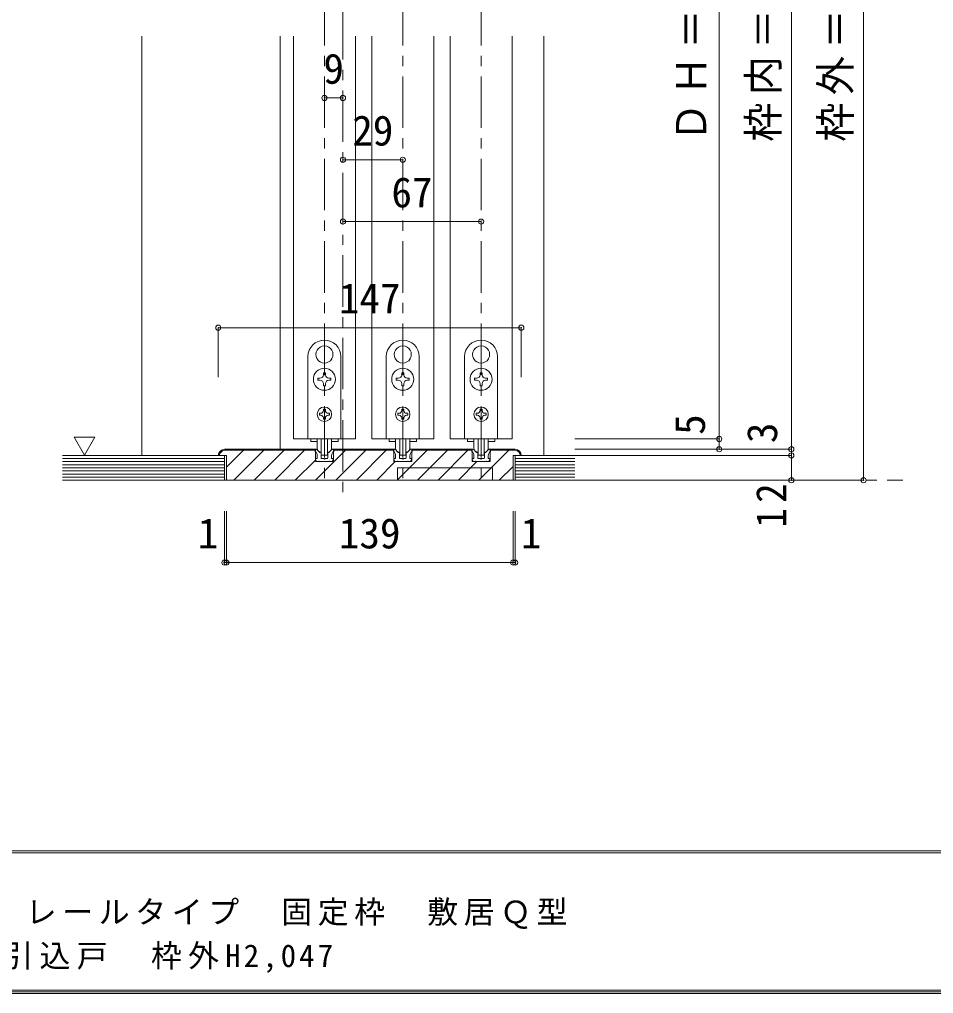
# Model space of a CAD drawing. Units: millimetres at full size, sheet at 1:5. Extents: x -957 to 993, y -689 to 708.
# Drawn here: x -505.7 to -62.3, y -689.1 to -216.3 of the extents above; entities that cross this region are included whole.
import ezdxf
from ezdxf.enums import TextEntityAlignment as Align

# ---------------------------------------------------------------- set-up
doc = ezdxf.new("R2010")
doc.units = ezdxf.units.MM
doc.header["$LTSCALE"] = 5
doc.header["$PDMODE"] = 32
doc.header["$PDSIZE"] = 2.5
doc.linetypes.add('CHAIN1', pattern=[8, 5, -1, 1, -1])
doc.layers.add('0-B_寸法', color=7, linetype='Continuous', lineweight=9)
doc.layers.add('F-1_枠', color=6, linetype='Continuous', lineweight=9)
doc.styles.add('ＭＳ ゴシック', font='')
doc.styles.get('ＭＳ ゴシック').set_extended_font_data('MS Gothic')

msp = doc.modelspace()

# ---------------------------------------------------------------- linework, layer by layer
at = {"layer": '0-B_寸法', "linetype": 'CHAIN1'}
for p, q in [((-348.771, 69.209), (-348.771, -449.942)), ((-357.771, -3.942), (-357.771, -439.942)), ((-319.771, -3.942), (-319.771, -439.942)), ((-281.771, -3.942), (-281.771, -439.942)), ((-484.771, -439.942), (-77.271, -439.942))]:
    msp.add_line(p, q, dxfattribs=at)
at = {"layer": '0-B_寸法'}
for p, q in [((-131.271, -424.942), (-131.271, 10.058)), ((-96.271, 10.058), (-96.271, -439.942)), ((-446.271, -224.442), (-446.271, -427.942)), ((-379.271, -224.442), (-379.271, -424.942)), ((-372.771, -224.442), (-372.771, -419.942)), ((-342.771, -224.442), (-342.771, -419.942)), ((-334.771, -224.442), (-334.771, -419.942)), ((-304.771, -224.442), (-304.771, -419.942)), ((-296.771, -224.442), (-296.771, -419.942)), ((-266.771, -224.442), (-266.771, -419.942)), ((-251.271, -224.442), (-251.271, -427.942)), ((-357.869, -374.793), (-357.771, -374.892)), ((-357.672, -374.793), (-357.771, -374.892)), ((-319.869, -374.793), (-319.771, -374.892)), ((-319.672, -374.793), (-319.771, -374.892)), ((-281.869, -374.793), (-281.771, -374.892)), ((-281.672, -374.793), (-281.771, -374.892)), ((-365.771, -419.942), (-365.771, -379.942)), ((-361.413, -380.931), (-361.278, -380.967)), ((-361.314, -381.102), (-361.278, -380.967)), ((-354.128, -380.931), (-354.263, -380.967)), ((-354.227, -381.102), (-354.263, -380.967)), ((-349.771, -379.942), (-349.771, -419.942)), ((-327.771, -419.942), (-327.771, -379.942)), ((-323.413, -380.931), (-323.278, -380.967)), ((-323.314, -381.102), (-323.278, -380.967)), ((-316.128, -380.931), (-316.263, -380.967)), ((-316.227, -381.102), (-316.263, -380.967)), ((-311.771, -379.942), (-311.771, -419.942)), ((-289.771, -419.942), (-289.771, -379.942)), ((-285.413, -380.931), (-285.278, -380.967)), ((-285.314, -381.102), (-285.278, -380.967)), ((-278.128, -380.931), (-278.263, -380.967)), ((-278.227, -381.102), (-278.263, -380.967)), ((-273.771, -379.942), (-273.771, -419.942)), ((-359.971, -390.442), (-360.921, -390.442)), ((-360.921, -390.442), (-360.921, -391.442)), ((-360.921, -391.442), (-359.971, -391.442)), ((-358.271, -387.792), (-358.271, -388.742)), ((-357.271, -387.792), (-358.271, -387.792)), ((-357.271, -388.742), (-357.271, -387.792)), ((-354.621, -390.442), (-355.571, -390.442)), ((-355.571, -391.442), (-354.621, -391.442)), ((-354.621, -391.442), (-354.621, -390.442)), ((-321.971, -390.442), (-322.921, -390.442)), ((-322.921, -390.442), (-322.921, -391.442)), ((-322.921, -391.442), (-321.971, -391.442)), ((-320.271, -387.792), (-320.271, -388.742)), ((-319.271, -387.792), (-320.271, -387.792)), ((-319.271, -388.742), (-319.271, -387.792)), ((-316.621, -390.442), (-317.571, -390.442)), ((-317.571, -391.442), (-316.621, -391.442)), ((-316.621, -391.442), (-316.621, -390.442)), ((-283.971, -390.442), (-284.921, -390.442)), ((-284.921, -390.442), (-284.921, -391.442)), ((-284.921, -391.442), (-283.971, -391.442)), ((-282.271, -387.792), (-282.271, -388.742)), ((-281.271, -387.792), (-282.271, -387.792)), ((-281.271, -388.742), (-281.271, -387.792)), ((-278.621, -390.442), (-279.571, -390.442)), ((-279.571, -391.442), (-278.621, -391.442)), ((-278.621, -391.442), (-278.621, -390.442)), ((-357.271, -394.092), (-357.271, -393.142)), ((-319.271, -394.092), (-319.271, -393.142)), ((-281.271, -394.092), (-281.271, -393.142)), ((-358.271, -405.542), (-357.271, -405.542)), ((-358.271, -405.542), (-358.271, -406.142)), ((-357.271, -405.542), (-357.271, -406.142)), ((-320.271, -405.542), (-319.271, -405.542)), ((-320.271, -405.542), (-320.271, -406.142)), ((-319.271, -405.542), (-319.271, -406.142)), ((-282.271, -405.542), (-281.271, -405.542)), ((-282.271, -405.542), (-282.271, -406.142)), ((-281.271, -405.542), (-281.271, -406.142)), ((-359.571, -407.442), (-360.171, -407.442)), ((-360.171, -407.442), (-360.171, -408.442)), ((-360.171, -408.442), (-359.571, -408.442)), ((-358.271, -409.742), (-358.271, -410.342)), ((-357.271, -410.342), (-358.271, -410.342)), ((-357.271, -409.742), (-357.271, -410.342)), ((-355.971, -407.442), (-355.371, -407.442)), ((-321.571, -407.442), (-322.171, -407.442)), ((-322.171, -407.442), (-322.171, -408.442)), ((-322.171, -408.442), (-321.571, -408.442)), ((-320.271, -409.742), (-320.271, -410.342)), ((-319.271, -410.342), (-320.271, -410.342)), ((-319.271, -409.742), (-319.271, -410.342)), ((-317.971, -407.442), (-317.371, -407.442)), ((-283.571, -407.442), (-284.171, -407.442)), ((-284.171, -407.442), (-284.171, -408.442)), ((-284.171, -408.442), (-283.571, -408.442)), ((-282.271, -409.742), (-282.271, -410.342)), ((-281.271, -410.342), (-282.271, -410.342)), ((-281.271, -409.742), (-281.271, -410.342)), ((-279.971, -407.442), (-279.371, -407.442)), ((-479.206, -419.129), (-469.206, -419.129)), ((-479.206, -419.129), (-474.206, -427.789)), ((-469.206, -419.129), (-474.206, -427.789)), ((-372.771, -419.942), (-342.771, -419.942)), ((-349.771, -419.942), (-365.771, -419.942)), ((-364.371, -419.942), (-364.371, -421.142)), ((-361.271, -424.363), (-361.271, -419.942)), ((-359.271, -419.942), (-359.271, -427.563)), ((-356.271, -419.942), (-356.271, -427.563)), ((-354.271, -424.363), (-354.271, -419.942)), ((-351.171, -419.942), (-351.171, -421.142)), ((-334.771, -419.942), (-304.771, -419.942)), ((-311.771, -419.942), (-327.771, -419.942)), ((-326.371, -419.942), (-326.371, -421.142)), ((-323.271, -424.363), (-323.271, -419.942)), ((-321.271, -419.942), (-321.271, -427.563)), ((-318.271, -419.942), (-318.271, -427.563)), ((-316.271, -424.363), (-316.271, -419.942)), ((-313.171, -419.942), (-313.171, -421.142)), ((-296.771, -419.942), (-266.771, -419.942)), ((-273.771, -419.942), (-289.771, -419.942)), ((-288.371, -419.942), (-288.371, -421.142)), ((-285.271, -424.363), (-285.271, -419.942)), ((-283.271, -419.942), (-283.271, -427.563)), ((-280.271, -419.942), (-280.271, -427.563)), ((-278.271, -424.363), (-278.271, -419.942)), ((-275.171, -419.942), (-275.171, -421.142)), ((-166.271, -424.942), (-166.271, -419.942)), ((-406.271, -424.942), (-362.171, -424.942)), ((-406.271, -425.442), (-362.171, -425.442)), ((-397.071, -425.442), (-405.271, -433.642)), ((-387.171, -425.442), (-401.672, -439.942)), ((-377.272, -425.442), (-391.772, -439.942)), ((-367.372, -425.442), (-381.873, -439.942)), ((-364.371, -421.142), (-361.238, -421.142)), ((-362.271, -424.942), (-361.728, -424.942)), ((-362.271, -425.942), (-362.271, -424.942)), ((-347.573, -425.442), (-362.074, -439.942)), ((-360.109, -426.354), (-361.374, -425.089)), ((-355.433, -426.354), (-354.167, -425.089)), ((-354.303, -421.142), (-351.171, -421.142)), ((-353.371, -430.942), (-353.371, -424.942)), ((-324.171, -424.942), (-353.371, -424.942)), ((-324.171, -425.442), (-353.371, -425.442)), ((-337.674, -425.442), (-352.174, -439.942)), ((-327.774, -425.442), (-342.275, -439.942)), ((-326.371, -421.142), (-323.238, -421.142)), ((-324.271, -424.942), (-323.728, -424.942)), ((-324.271, -425.942), (-324.271, -424.942)), ((-324.171, -430.942), (-324.171, -424.942)), ((-322.109, -426.354), (-323.374, -425.089)), ((-307.975, -425.442), (-322.476, -439.942)), ((-317.433, -426.354), (-316.167, -425.089)), ((-316.303, -421.142), (-313.171, -421.142)), ((-315.371, -430.942), (-315.371, -424.942)), ((-286.171, -424.942), (-315.371, -424.942)), ((-286.171, -425.442), (-315.371, -425.442)), ((-298.076, -425.442), (-312.576, -439.942)), ((-288.176, -425.442), (-302.677, -439.942)), ((-288.371, -421.142), (-285.238, -421.142)), ((-286.271, -424.942), (-285.728, -424.942)), ((-286.271, -425.942), (-286.271, -424.942)), ((-286.171, -430.942), (-286.171, -424.942)), ((-284.109, -426.354), (-285.374, -425.089)), ((-268.377, -425.442), (-282.878, -439.942)), ((-279.433, -426.354), (-278.167, -425.089)), ((-278.303, -421.142), (-275.171, -421.142)), ((-277.371, -430.942), (-277.371, -424.942)), ((-265.271, -424.942), (-277.371, -424.942)), ((-265.271, -425.442), (-277.371, -425.442)), ((-166.271, -424.942), (-236.271, -424.942)), ((-131.271, -424.942), (-236.271, -424.942)), ((-131.271, -427.942), (-131.271, -424.942)), ((-484.771, -427.942), (-406.271, -427.942)), ((-484.771, -429.442), (-406.271, -429.442)), ((-409.271, -427.942), (-405.271, -427.942)), ((-407.119, -425.59), (-408.622, -427.094)), ((-406.271, -427.942), (-406.271, -439.942)), ((-405.271, -427.942), (-405.271, -439.942)), ((-362.171, -430.14), (-371.973, -439.942)), ((-361.571, -430.942), (-362.057, -429.716)), ((-361.271, -429.442), (-361.871, -429.442)), ((-361.271, -429.442), (-361.271, -428.178)), ((-359.896, -426.442), (-359.571, -426.442)), ((-359.371, -429.142), (-359.371, -426.642)), ((-356.571, -427.863), (-358.971, -427.863)), ((-357.771, -429.742), (-357.471, -429.442)), ((-357.471, -429.442), (-356.471, -429.442)), ((-356.171, -429.142), (-356.171, -426.642)), ((-355.645, -426.442), (-355.971, -426.442)), ((-354.271, -429.442), (-354.271, -428.178)), ((-354.271, -429.442), (-353.671, -429.442)), ((-353.971, -430.942), (-353.485, -429.716)), ((-323.571, -430.942), (-324.057, -429.716)), ((-323.271, -429.442), (-323.871, -429.442)), ((-323.271, -429.442), (-323.271, -428.178)), ((-321.896, -426.442), (-321.571, -426.442)), ((-321.371, -429.142), (-321.371, -426.642)), ((-318.571, -427.863), (-320.971, -427.863)), ((-319.771, -429.742), (-319.471, -429.442)), ((-319.471, -429.442), (-318.471, -429.442)), ((-318.171, -429.142), (-318.171, -426.642)), ((-317.645, -426.442), (-317.971, -426.442)), ((-316.271, -429.442), (-316.271, -428.178)), ((-316.271, -429.442), (-315.671, -429.442)), ((-315.971, -430.942), (-315.485, -429.716)), ((-285.571, -430.942), (-286.057, -429.716)), ((-285.271, -429.442), (-285.871, -429.442)), ((-285.271, -429.442), (-285.271, -428.178)), ((-283.896, -426.442), (-283.571, -426.442)), ((-283.371, -429.142), (-283.371, -426.642)), ((-280.571, -427.863), (-282.971, -427.863)), ((-281.771, -429.742), (-281.471, -429.442)), ((-281.471, -429.442), (-280.471, -429.442)), ((-280.171, -429.142), (-280.171, -426.642)), ((-279.645, -426.442), (-279.971, -426.442)), ((-278.271, -429.442), (-278.271, -428.178)), ((-278.271, -429.442), (-277.671, -429.442)), ((-277.971, -430.942), (-277.485, -429.716)), ((-265.271, -427.942), (-265.271, -439.942)), ((-265.271, -427.942), (-236.271, -427.942)), ((-265.271, -429.442), (-236.271, -429.442)), ((-131.271, -427.942), (-236.271, -427.942)), ((-131.271, -439.942), (-131.271, -427.942)), ((-484.771, -430.942), (-406.271, -430.942)), ((-484.771, -432.442), (-406.271, -432.442)), ((-484.771, -433.942), (-406.271, -433.942)), ((-360.471, -430.942), (-361.571, -430.942)), ((-360.471, -430.942), (-360.271, -430.742)), ((-360.271, -430.742), (-360.071, -430.942)), ((-355.471, -430.942), (-360.071, -430.942)), ((-355.271, -430.742), (-355.471, -430.942)), ((-355.071, -430.942), (-355.271, -430.742)), ((-355.071, -430.942), (-353.971, -430.942)), ((-323.375, -430.942), (-332.375, -439.942)), ((-315.371, -430.942), (-324.171, -430.942)), ((-322.471, -430.942), (-323.571, -430.942)), ((-322.471, -430.942), (-322.271, -430.742)), ((-322.271, -430.742), (-322.071, -430.942)), ((-317.471, -430.942), (-322.071, -430.942)), ((-317.271, -430.742), (-317.471, -430.942)), ((-317.071, -430.942), (-317.271, -430.742)), ((-317.071, -430.942), (-315.971, -430.942)), ((-283.777, -430.942), (-292.777, -439.942)), ((-277.371, -430.942), (-286.171, -430.942)), ((-284.471, -430.942), (-285.571, -430.942)), ((-284.471, -430.942), (-284.271, -430.742)), ((-284.271, -430.742), (-284.071, -430.942)), ((-279.471, -430.942), (-284.071, -430.942)), ((-279.271, -430.742), (-279.471, -430.942)), ((-279.071, -430.942), (-279.271, -430.742)), ((-279.071, -430.942), (-277.971, -430.942)), ((-266.271, -433.235), (-272.978, -439.942)), ((-265.271, -430.942), (-236.271, -430.942)), ((-265.271, -432.442), (-236.271, -432.442)), ((-265.271, -433.942), (-236.271, -433.942)), ((-484.771, -435.442), (-406.271, -435.442)), ((-484.771, -436.942), (-406.271, -436.942)), ((-484.771, -438.442), (-406.271, -438.442)), ((-265.271, -435.442), (-236.271, -435.442)), ((-265.271, -436.942), (-236.271, -436.942)), ((-265.271, -438.442), (-236.271, -438.442)), ((-484.771, -439.942), (-236.271, -439.942)), ((-96.271, -439.942), (-236.271, -439.942))]:
    msp.add_line(p, q, dxfattribs=at)
at = {"layer": '0-B_寸法', "color": 4}
for p, q in [((-357.771, -254.442), (-348.771, -254.442)), ((-348.771, -284.442), (-319.771, -284.442)), ((-348.771, -314.442), (-281.771, -314.442)), ((-409.271, -365.918), (-409.271, -389.942)), ((-409.271, -365.918), (-262.271, -365.918)), ((-262.271, -365.918), (-262.271, -389.942)), ((-406.271, -479.942), (-406.271, -454.942)), ((-405.271, -479.942), (-405.271, -454.942)), ((-266.271, -479.942), (-266.271, -454.942)), ((-265.271, -479.942), (-265.271, -454.942)), ((-406.271, -479.942), (-405.271, -479.942)), ((-405.271, -479.942), (-266.271, -479.942)), ((-266.271, -479.942), (-265.271, -479.942))]:
    msp.add_line(p, q, dxfattribs=at)
at = {"layer": '0-B_寸法'}
for points in [[(-166.271, -19.942), (-166.271, -419.942), (-236.271, -419.942)], [(-358.271, -393.142), (-358.271, -394.092), (-357.271, -394.092)], [(-320.271, -393.142), (-320.271, -394.092), (-319.271, -394.092)], [(-282.271, -393.142), (-282.271, -394.092), (-281.271, -394.092)], [(-355.371, -407.442), (-355.371, -408.442), (-355.971, -408.442)], [(-317.371, -407.442), (-317.371, -408.442), (-317.971, -408.442)], [(-279.371, -407.442), (-279.371, -408.442), (-279.971, -408.442)], [(-353.371, -430.942), (-362.171, -430.942), (-362.171, -424.942)], [(-353.271, -425.942), (-353.271, -424.942), (-353.814, -424.942)], [(-315.271, -425.942), (-315.271, -424.942), (-315.814, -424.942)], [(-277.271, -425.942), (-277.271, -424.942), (-277.814, -424.942)], [(-406.271, -439.942), (-266.271, -439.942), (-266.271, -427.942), (-262.271, -427.942)], [(-359.071, -429.442), (-358.071, -429.442), (-357.771, -429.742)], [(-321.071, -429.442), (-320.071, -429.442), (-319.771, -429.742)], [(-283.071, -429.442), (-282.071, -429.442), (-281.771, -429.742)], [(-322.271, -439.942), (-322.271, -433.942), (-276.271, -433.942), (-276.271, -439.942)]]:
    msp.add_lwpolyline(points, dxfattribs=at)
for centre, radius in [((-357.771, -390.942), 5.35), ((-319.771, -390.942), 5.35), ((-281.771, -390.942), 5.35), ((-357.771, -407.942), 3.5), ((-319.771, -407.942), 3.5), ((-281.771, -407.942), 3.5)]:
    msp.add_circle(centre, radius, dxfattribs=at)
for centre, radius, start, end in [((-357.771, -379.942), 8, 0, 180), ((-319.771, -379.942), 8, 0, 180), ((-281.771, -379.942), 8, 0, 180), ((-357.771, -378.942), 4.15, 91.3645, 208.6355), ((-357.771, -378.942), 4.15, 331.3645, 88.6355), ((-319.771, -378.942), 4.15, 91.3645, 208.6355), ((-319.771, -378.942), 4.15, 331.3645, 88.6355), ((-281.771, -378.942), 4.15, 91.3645, 208.6355), ((-281.771, -378.942), 4.15, 331.3645, 88.6355), ((-357.771, -378.942), 4.15, 211.3645, 328.6355), ((-319.771, -378.942), 4.15, 211.3645, 328.6355), ((-281.771, -378.942), 4.15, 211.3645, 328.6355), ((-359.971, -388.742), 1.7, 270, 0), ((-359.971, -393.142), 1.7, 0, 90), ((-355.571, -388.742), 1.7, 180, 270), ((-355.571, -393.142), 1.7, 90, 180), ((-321.971, -388.742), 1.7, 270, 0), ((-321.971, -393.142), 1.7, 0, 90), ((-317.571, -388.742), 1.7, 180, 270), ((-317.571, -393.142), 1.7, 90, 180), ((-283.971, -388.742), 1.7, 270, 0), ((-283.971, -393.142), 1.7, 0, 90), ((-279.571, -388.742), 1.7, 180, 270), ((-279.571, -393.142), 1.7, 90, 180), ((-359.571, -406.142), 1.3, 270, 0), ((-355.971, -406.142), 1.3, 180, 270), ((-321.571, -406.142), 1.3, 270, 0), ((-317.971, -406.142), 1.3, 180, 270), ((-283.571, -406.142), 1.3, 270, 0), ((-279.971, -406.142), 1.3, 180, 270), ((-359.571, -409.742), 1.3, 0, 90), ((-355.971, -409.742), 1.3, 90, 180), ((-321.571, -409.742), 1.3, 0, 90), ((-317.971, -409.742), 1.3, 90, 180), ((-283.571, -409.742), 1.3, 0, 90), ((-279.971, -409.742), 1.3, 90, 180), ((-406.271, -427.942), 3, 90, 180), ((-406.271, -427.942), 2.5, 90, 180), ((-361.728, -425.442), 0.5, 45, 90), ((-359.271, -424.363), 2, 180, 264.78409), ((-356.271, -424.363), 2, 275.21591, 0), ((-353.814, -425.442), 0.5, 90, 135), ((-323.728, -425.442), 0.5, 45, 90), ((-321.271, -424.363), 2, 180, 264.78409), ((-318.271, -424.363), 2, 275.21591, 0), ((-315.814, -425.442), 0.5, 90, 135), ((-285.728, -425.442), 0.5, 45, 90), ((-283.271, -424.363), 2, 180, 264.78409), ((-280.271, -424.363), 2, 275.21591, 0), ((-277.814, -425.442), 0.5, 90, 135), ((-265.271, -427.942), 3, 0, 90), ((-265.271, -427.942), 2.5, 0, 90), ((-364.271, -428.178), 3, 0, 48.19), ((-361.871, -429.642), 0.2, 90, 201.616), ((-359.896, -426.142), 0.3, 225, 270), ((-359.571, -426.642), 0.2, 0, 90), ((-359.471, -426.554), 0.2, 0, 84.78409), ((-359.071, -429.142), 0.3, 180, 270), ((-358.971, -427.563), 0.3, 180, 270), ((-356.571, -427.563), 0.3, 270, 0), ((-356.471, -429.142), 0.3, 270, 0), ((-356.071, -426.554), 0.2, 95.21591, 180), ((-355.971, -426.642), 0.2, 90, 180), ((-355.645, -426.142), 0.3, 270, 315), ((-351.271, -428.178), 3, 131.81, 180), ((-353.671, -429.642), 0.2, 338.384, 90), ((-326.271, -428.178), 3, 0, 48.19), ((-323.871, -429.642), 0.2, 90, 201.616), ((-321.896, -426.142), 0.3, 225, 270), ((-321.571, -426.642), 0.2, 0, 90), ((-321.471, -426.554), 0.2, 0, 84.78409), ((-321.071, -429.142), 0.3, 180, 270), ((-320.971, -427.563), 0.3, 180, 270), ((-318.571, -427.563), 0.3, 270, 0), ((-318.471, -429.142), 0.3, 270, 0), ((-318.071, -426.554), 0.2, 95.21591, 180), ((-317.971, -426.642), 0.2, 90, 180), ((-317.645, -426.142), 0.3, 270, 315), ((-313.271, -428.178), 3, 131.81, 180), ((-315.671, -429.642), 0.2, 338.384, 90), ((-288.271, -428.178), 3, 0, 48.19), ((-285.871, -429.642), 0.2, 90, 201.616), ((-283.896, -426.142), 0.3, 225, 270), ((-283.571, -426.642), 0.2, 0, 90), ((-283.471, -426.554), 0.2, 0, 84.78409), ((-283.071, -429.142), 0.3, 180, 270), ((-282.971, -427.563), 0.3, 180, 270), ((-280.571, -427.563), 0.3, 270, 0), ((-280.471, -429.142), 0.3, 270, 0), ((-280.071, -426.554), 0.2, 95.21591, 180), ((-279.971, -426.642), 0.2, 90, 180), ((-279.645, -426.142), 0.3, 270, 315), ((-275.271, -428.178), 3, 131.81, 180), ((-277.671, -429.642), 0.2, 338.384, 90)]:
    msp.add_arc(centre, radius, start, end, dxfattribs=at)
for p in [(-357.771, -254.442), (-348.771, -254.442), (-348.771, -284.442), (-319.771, -284.442), (-348.771, -314.442), (-281.771, -314.442), (-409.271, -365.918), (-262.271, -365.918), (-166.271, -419.942), (-166.271, -424.942), (-131.271, -424.942), (-131.271, -427.942), (-131.271, -439.942), (-96.271, -439.942), (-406.271, -479.942), (-405.271, -479.942), (-266.271, -479.942), (-265.271, -479.942)]:
    msp.add_point(p, dxfattribs=at)
at = {"layer": 'F-1_枠'}
for p, q in [((992.782, -619.898), (-957.218, -619.898)), ((992.782, -620.731), (-957.218, -620.731)), ((992.782, -687.398), (-957.218, -687.398)), ((992.782, -688.231), (-957.218, -688.231)), ((992.782, -689.065), (-957.218, -689.065))]:
    msp.add_line(p, q, dxfattribs=at)

# ---------------------------------------------------------------- texts
at = {"layer": '0-B_寸法', "style": 'ＭＳ ゴシック'}
for s, p in [('9', (-358.271, -251.942)), ('29', (-344.271, -281.942)), ('67', (-325.271, -311.942)), ('147', (-350.771, -363.418)), ('1', (-419.179, -477.442)), ('139', (-350.771, -477.442)), ('1', (-262.485, -477.442))]:
    msp.add_text(s, height=14.66, dxfattribs=at).set_placement(p, align=Align.BOTTOM_LEFT)
for s, p in [('5', (-168.771, -417.942)), ('3', (-133.771, -421.942))]:
    msp.add_text(s, height=14.66, rotation=90, dxfattribs=at).set_placement(p, align=Align.BOTTOM_LEFT)
at = {"layer": '0-B_寸法', "char_height": 14.66, "attachment_point": 7, "rotation": 90, "style": 'ＭＳ ゴシック'}
for s, insert in [('\\T1.19;\\W0.95;ＤＨ＝1,983', (-168.771, -275.692)), ('\\T1.19;\\W0.95;枠内＝2,002', (-133.771, -275.692)), ('\\T1.19;\\W0.95;枠外＝2,047', (-98.771, -275.692)), ('\\T1.27;\\W0.95;12', (-133.771, -462.986))]:
    msp.add_mtext(s, dxfattribs=dict(at, insert=insert))
at = {"layer": '0-B_寸法', "char_height": 11, "attachment_point": 7, "style": 'ＭＳ ゴシック'}
for s, insert in [('\\T1.18;ドレタス\u3000H20Ｌ字開口納まり枠セット\u3000レールタイプ\u3000固定枠\u3000敷居Ｑ型', (-830.143, -657.733)), ('\\T1.2;【L】２枚引込戸＋【R】３枚引込戸\u3000枠外H2,047', (-747.964, -679.065))]:
    msp.add_mtext(s, dxfattribs=dict(at, insert=insert))

doc.saveas('drawing.dxf')
